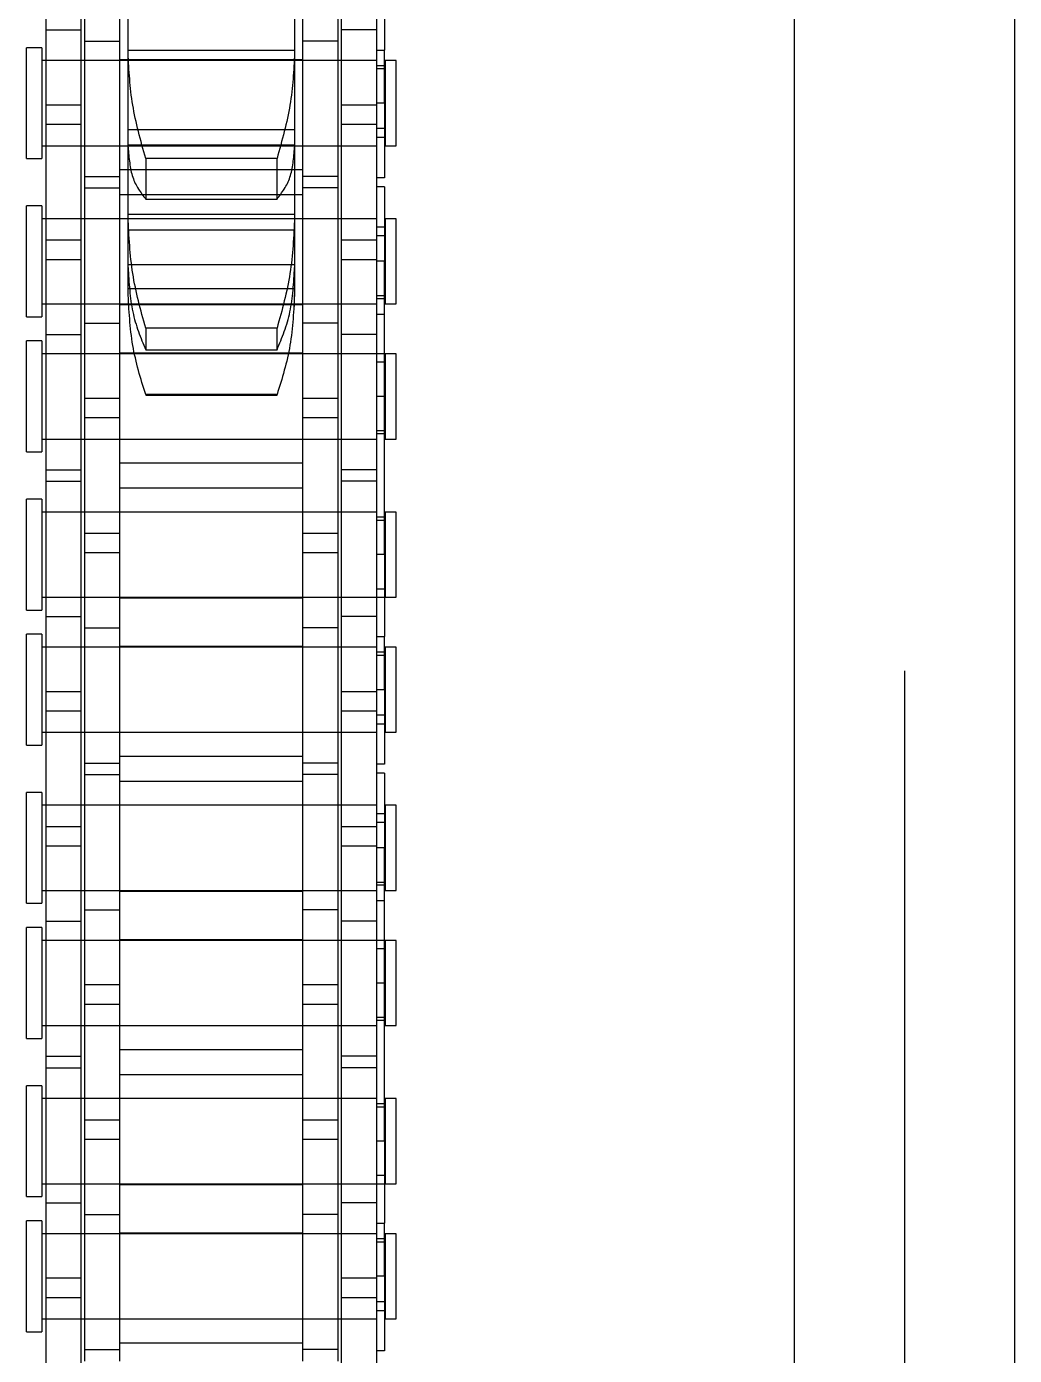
# Model space of a CAD drawing. Header units: metres. Extents: x 0 to 63075, y 0 to 44550.
# Drawn here: x 14141.5 to 14184.2, y 29660.5 to 29718 of the extents above; entities that cross this region are included whole.
import ezdxf

# ---------------------------------------------------------------- set-up
doc = ezdxf.new("R2010")
doc.units = ezdxf.units.M
doc.header["$LTSCALE"] = 75
doc.linetypes.add('HIDDEN2', pattern=[4.7625, 3.175, -1.5875])
for name, color, linetype in [('SDM', 7, 'Continuous'), ('SL4', 4, 'Continuous'), ('ST1', 7, 'HIDDEN2')]:
    doc.layers.add(name, color=color, linetype=linetype)

# ---------------------------------------------------------------- blocks, each defined once
blk = doc.blocks.new('A$Cb6dca9d5')
at = {"layer": 'SL4'}
for p, q in [((328.24, 2339.738), (328.24, 3664.713)), ((337.765, 3664.713), (337.765, 2339.738))]:
    blk.add_line(p, q, dxfattribs=at)
at = {"layer": 'ST1'}
for p, q in [((328.24, 2339.738), (328.24, 3664.713)), ((333.003, 3664.713), (333.003, 2339.738)), ((297.515, 2977.601), (297.515, 2986.696)), ((299.035, 2977.601), (299.035, 2986.696)), ((306.965, 2977.601), (306.965, 2986.696)), ((308.485, 2977.601), (308.485, 2986.696)), ((295.843, 2974.856), (295.843, 2983.951)), ((297.363, 2974.856), (297.363, 2983.951)), ((308.637, 2974.856), (308.637, 2983.951)), ((310.157, 2974.856), (310.157, 2983.951)), ((299.395, 2977.206), (299.395, 2981.751)), ((306.605, 2981.751), (306.605, 2977.206)), ((310.489, 2980.776), (310.489, 2977.224)), ((295.843, 2978.102), (297.363, 2978.102)), ((310.157, 2978.102), (308.637, 2978.102)), ((295, 2972.529), (295, 2977.326)), ((295.659, 2977.326), (295, 2977.326)), ((295.659, 2977.326), (295.659, 2972.529)), ((297.515, 2977.601), (299.035, 2977.601)), ((297.515, 2971.251), (297.515, 2977.601)), ((299.035, 2971.251), (299.035, 2977.601)), ((306.605, 2977.206), (299.395, 2977.206)), ((299.395, 2977.09), (299.395, 2977.206)), ((299.395, 2973.022), (299.395, 2977.09)), ((306.605, 2977.206), (306.605, 2977.09)), ((306.605, 2977.09), (306.605, 2973.022)), ((308.485, 2977.601), (306.965, 2977.601)), ((306.965, 2971.251), (306.965, 2977.601)), ((308.485, 2971.251), (308.485, 2977.601)), ((310.157, 2977.224), (310.489, 2977.224)), ((310.489, 2974.927), (310.489, 2977.224)), ((310.157, 2976.772), (295.659, 2976.772)), ((297.363, 2976.772), (295.843, 2976.772)), ((299.035, 2976.772), (297.515, 2976.772)), ((299.035, 2976.816), (306.965, 2976.816)), ((306.965, 2976.772), (299.035, 2976.772)), ((308.485, 2976.772), (306.965, 2976.772)), ((310.157, 2976.772), (308.637, 2976.772)), ((310.489, 2976.546), (310.157, 2976.546)), ((310.526, 2976.772), (310.526, 2973.082)), ((311, 2976.772), (310.526, 2976.772)), ((311, 2973.082), (311, 2976.772)), ((310.526, 2976.403), (310.157, 2976.403)), ((295.843, 2973.996), (295.843, 2974.856)), ((295.843, 2974.856), (297.363, 2974.856)), ((297.363, 2973.996), (297.363, 2974.856)), ((308.637, 2973.996), (308.637, 2974.856)), ((308.637, 2974.856), (310.157, 2974.856)), ((310.489, 2974.927), (310.157, 2974.927)), ((310.157, 2973.996), (310.157, 2974.856)), ((310.489, 2974.927), (310.489, 2971.697)), ((295.843, 2964.901), (295.843, 2973.996)), ((297.363, 2973.996), (295.843, 2973.996)), ((297.363, 2964.901), (297.363, 2973.996)), ((306.605, 2973.769), (299.395, 2973.769)), ((308.637, 2964.901), (308.637, 2973.996)), ((310.157, 2973.996), (308.637, 2973.996)), ((310.157, 2964.901), (310.157, 2973.996)), ((310.489, 2973.82), (310.157, 2973.82)), ((295.659, 2973.082), (310.157, 2973.082)), ((295.843, 2973.082), (297.363, 2973.082)), ((297.515, 2973.082), (299.035, 2973.082)), ((299.035, 2973.082), (306.965, 2973.082)), ((306.605, 2973.1), (299.395, 2973.1)), ((299.395, 2970.108), (299.395, 2973.022)), ((306.605, 2973.022), (306.605, 2970.108)), ((306.965, 2973.082), (308.485, 2973.082)), ((308.637, 2973.082), (310.157, 2973.082)), ((310.157, 2973.451), (310.526, 2973.451)), ((310.526, 2973.082), (311, 2973.082)), ((295, 2972.529), (295.659, 2972.529)), ((305.843, 2972.529), (300.157, 2972.529)), ((300.157, 2972.529), (300.157, 2970.766)), ((305.843, 2970.766), (305.843, 2972.529)), ((306.965, 2972.036), (299.035, 2972.036)), ((297.515, 2971.752), (299.035, 2971.752)), ((308.485, 2971.752), (306.965, 2971.752)), ((310.489, 2971.697), (310.157, 2971.697)), ((310.489, 2971.306), (310.157, 2971.306)), ((310.489, 2971.306), (310.489, 2968.076)), ((297.515, 2971.251), (299.035, 2971.251)), ((297.515, 2962.156), (297.515, 2971.251)), ((299.035, 2962.156), (299.035, 2971.251)), ((299.035, 2970.967), (306.965, 2970.967)), ((300.157, 2970.766), (305.843, 2970.766)), ((308.485, 2971.251), (306.965, 2971.251)), ((306.965, 2962.156), (306.965, 2971.251)), ((308.485, 2962.156), (308.485, 2971.251)), ((295, 2965.677), (295, 2970.474)), ((295.659, 2970.474), (295, 2970.474)), ((295.659, 2970.474), (295.659, 2965.677)), ((310.157, 2969.921), (295.659, 2969.921)), ((297.363, 2969.921), (295.843, 2969.921)), ((299.035, 2969.921), (297.515, 2969.921)), ((306.965, 2969.921), (299.035, 2969.921)), ((306.605, 2970.108), (299.395, 2970.108)), ((299.395, 2969.98), (299.395, 2970.108)), ((299.395, 2967.815), (299.395, 2969.98)), ((306.605, 2970.108), (306.605, 2969.98)), ((306.605, 2969.98), (306.605, 2967.815)), ((308.485, 2969.921), (306.965, 2969.921)), ((310.157, 2969.921), (308.637, 2969.921)), ((310.526, 2969.552), (310.157, 2969.552)), ((310.526, 2969.921), (310.526, 2966.231)), ((311, 2969.921), (310.526, 2969.921)), ((311, 2966.231), (311, 2969.921)), ((295.843, 2969.007), (297.363, 2969.007)), ((306.605, 2969.422), (299.395, 2969.422)), ((308.637, 2969.007), (310.157, 2969.007)), ((310.489, 2969.183), (310.157, 2969.183)), ((297.363, 2968.147), (295.843, 2968.147)), ((306.605, 2967.924), (299.395, 2967.924)), ((310.157, 2968.147), (308.637, 2968.147)), ((310.489, 2968.076), (310.157, 2968.076)), ((310.489, 2955.376), (310.489, 2968.076)), ((299.395, 2966.885), (299.395, 2967.815)), ((306.605, 2967.815), (306.605, 2966.885)), ((306.605, 2966.885), (299.395, 2966.885)), ((299.395, 2966.758), (299.395, 2966.885)), ((299.395, 2966.618), (299.395, 2966.758)), ((306.605, 2966.885), (306.605, 2966.758)), ((306.605, 2966.758), (306.605, 2966.618)), ((295.659, 2966.231), (310.157, 2966.231)), ((295.843, 2966.231), (297.363, 2966.231)), ((297.515, 2966.231), (299.035, 2966.231)), ((299.035, 2966.231), (306.965, 2966.231)), ((306.965, 2966.187), (299.035, 2966.187)), ((306.595, 2966.121), (306.605, 2966.618)), ((306.965, 2966.231), (308.485, 2966.231)), ((308.637, 2966.231), (310.157, 2966.231)), ((310.157, 2966.6), (310.526, 2966.6)), ((310.489, 2966.457), (310.157, 2966.457)), ((310.526, 2966.231), (311, 2966.231)), ((295, 2965.677), (295.659, 2965.677)), ((310.489, 2965.779), (310.157, 2965.779)), ((297.515, 2965.402), (299.035, 2965.402)), ((300.157, 2965.185), (300.157, 2964.247)), ((305.843, 2965.185), (300.157, 2965.185)), ((305.843, 2964.247), (305.843, 2965.185)), ((308.485, 2965.402), (306.965, 2965.402)), ((295, 2959.829), (295, 2964.626)), ((295.659, 2964.626), (295, 2964.626)), ((295.659, 2964.626), (295.659, 2959.829)), ((295.843, 2964.901), (297.363, 2964.901)), ((295.843, 2958.551), (295.843, 2964.901)), ((297.363, 2958.551), (297.363, 2964.901)), ((310.157, 2964.901), (308.637, 2964.901)), ((308.637, 2958.551), (308.637, 2964.901)), ((310.157, 2958.551), (310.157, 2964.901)), ((310.157, 2964.072), (295.659, 2964.072)), ((297.363, 2964.072), (295.843, 2964.072)), ((299.035, 2964.072), (297.515, 2964.072)), ((299.035, 2964.116), (306.965, 2964.116)), ((306.965, 2964.072), (299.035, 2964.072)), ((300.157, 2964.247), (305.843, 2964.247)), ((308.485, 2964.072), (306.965, 2964.072)), ((310.489, 2964.072), (308.637, 2964.072)), ((310.526, 2964.072), (310.526, 2960.382)), ((311, 2964.072), (310.526, 2964.072)), ((311, 2960.382), (311, 2964.072)), ((310.526, 2963.703), (310.157, 2963.703)), ((297.515, 2961.296), (297.515, 2962.156)), ((297.515, 2962.156), (299.035, 2962.156)), ((299.035, 2961.296), (299.035, 2962.156)), ((305.843, 2962.309), (300.157, 2962.309)), ((300.157, 2962.309), (300.157, 2962.285)), ((300.157, 2962.285), (305.843, 2962.285)), ((305.843, 2962.285), (305.843, 2962.309)), ((306.965, 2961.296), (306.965, 2962.156)), ((306.965, 2962.156), (308.485, 2962.156)), ((308.485, 2961.296), (308.485, 2962.156)), ((310.489, 2962.227), (310.157, 2962.227)), ((297.515, 2952.201), (297.515, 2961.296)), ((299.035, 2961.296), (297.515, 2961.296)), ((299.035, 2952.201), (299.035, 2961.296)), ((306.965, 2952.201), (306.965, 2961.296)), ((308.485, 2961.296), (306.965, 2961.296)), ((308.485, 2952.201), (308.485, 2961.296)), ((295.659, 2960.382), (310.157, 2960.382)), ((295.843, 2960.382), (297.363, 2960.382)), ((297.515, 2960.382), (299.035, 2960.382)), ((299.035, 2960.382), (306.965, 2960.382)), ((306.965, 2960.382), (308.485, 2960.382)), ((308.637, 2960.382), (310.157, 2960.382)), ((310.157, 2960.751), (310.526, 2960.751)), ((310.489, 2960.608), (310.157, 2960.608)), ((310.526, 2960.382), (311, 2960.382)), ((295, 2959.829), (295.659, 2959.829)), ((306.965, 2959.336), (299.035, 2959.336)), ((295.843, 2959.052), (297.363, 2959.052)), ((310.157, 2959.052), (308.637, 2959.052)), ((295.843, 2958.551), (297.363, 2958.551)), ((295.843, 2949.456), (295.843, 2958.551)), ((297.363, 2949.456), (297.363, 2958.551)), ((299.035, 2958.267), (306.965, 2958.267)), ((310.157, 2958.551), (308.637, 2958.551)), ((308.637, 2949.456), (308.637, 2958.551)), ((310.157, 2949.456), (310.157, 2958.551)), ((295, 2952.977), (295, 2957.774)), ((295.659, 2957.774), (295, 2957.774)), ((295.659, 2957.774), (295.659, 2952.977)), ((310.157, 2957.221), (295.659, 2957.221)), ((297.363, 2957.221), (295.843, 2957.221)), ((299.035, 2957.221), (297.515, 2957.221)), ((306.965, 2957.221), (299.035, 2957.221)), ((308.485, 2957.221), (306.965, 2957.221)), ((310.157, 2957.221), (308.637, 2957.221)), ((310.489, 2956.995), (310.157, 2956.995)), ((310.526, 2957.221), (310.526, 2953.531)), ((311, 2957.221), (310.526, 2957.221)), ((311, 2953.531), (311, 2957.221)), ((310.526, 2956.852), (310.157, 2956.852)), ((297.515, 2956.307), (299.035, 2956.307)), ((306.965, 2956.307), (308.485, 2956.307)), ((299.035, 2955.447), (297.515, 2955.447)), ((308.485, 2955.447), (306.965, 2955.447)), ((310.489, 2955.376), (310.157, 2955.376)), ((310.489, 2955.376), (310.489, 2951.824)), ((295.659, 2953.531), (310.157, 2953.531)), ((295.843, 2953.531), (297.363, 2953.531)), ((297.515, 2953.531), (299.035, 2953.531)), ((299.035, 2953.531), (306.965, 2953.531)), ((306.965, 2953.487), (299.035, 2953.487)), ((306.965, 2953.531), (308.485, 2953.531)), ((308.637, 2953.531), (310.489, 2953.531)), ((310.157, 2953.9), (310.526, 2953.9)), ((310.526, 2953.531), (311, 2953.531)), ((295, 2952.977), (295.659, 2952.977)), ((295.843, 2952.702), (297.363, 2952.702)), ((310.157, 2952.702), (308.637, 2952.702)), ((295, 2947.129), (295, 2951.926)), ((295.659, 2951.926), (295, 2951.926)), ((295.659, 2951.926), (295.659, 2947.129)), ((297.515, 2952.201), (299.035, 2952.201)), ((297.515, 2945.851), (297.515, 2952.201)), ((299.035, 2945.851), (299.035, 2952.201)), ((308.485, 2952.201), (306.965, 2952.201)), ((306.965, 2945.851), (306.965, 2952.201)), ((308.485, 2945.851), (308.485, 2952.201)), ((310.157, 2951.824), (310.489, 2951.824)), ((310.489, 2949.527), (310.489, 2951.824)), ((310.157, 2951.372), (295.659, 2951.372)), ((297.363, 2951.372), (295.843, 2951.372)), ((299.035, 2951.372), (297.515, 2951.372)), ((299.035, 2951.416), (306.965, 2951.416)), ((306.965, 2951.372), (299.035, 2951.372)), ((308.485, 2951.372), (306.965, 2951.372)), ((310.157, 2951.372), (308.637, 2951.372)), ((310.489, 2951.146), (310.157, 2951.146)), ((310.526, 2951.372), (310.526, 2947.682)), ((311, 2951.372), (310.526, 2951.372)), ((311, 2947.682), (311, 2951.372)), ((310.526, 2951.003), (310.157, 2951.003)), ((295.843, 2948.596), (295.843, 2949.456)), ((295.843, 2949.456), (297.363, 2949.456)), ((297.363, 2948.596), (297.363, 2949.456)), ((308.637, 2948.596), (308.637, 2949.456)), ((308.637, 2949.456), (310.157, 2949.456)), ((310.489, 2949.527), (310.157, 2949.527)), ((310.157, 2948.596), (310.157, 2949.456)), ((310.489, 2949.527), (310.489, 2946.297)), ((295.843, 2939.501), (295.843, 2948.596)), ((297.363, 2948.596), (295.843, 2948.596)), ((297.363, 2939.501), (297.363, 2948.596)), ((308.637, 2939.501), (308.637, 2948.596)), ((310.157, 2948.596), (308.637, 2948.596)), ((310.157, 2939.501), (310.157, 2948.596)), ((310.489, 2948.42), (310.157, 2948.42)), ((295.659, 2947.682), (310.157, 2947.682)), ((295.843, 2947.682), (297.363, 2947.682)), ((297.515, 2947.682), (299.035, 2947.682)), ((299.035, 2947.682), (306.965, 2947.682)), ((306.965, 2947.682), (308.485, 2947.682)), ((308.637, 2947.682), (310.157, 2947.682)), ((310.157, 2948.051), (310.526, 2948.051)), ((310.526, 2947.682), (311, 2947.682)), ((295, 2947.129), (295.659, 2947.129)), ((306.965, 2946.636), (299.035, 2946.636)), ((297.515, 2946.352), (299.035, 2946.352)), ((308.485, 2946.352), (306.965, 2946.352)), ((310.489, 2946.297), (310.157, 2946.297)), ((297.515, 2945.851), (299.035, 2945.851)), ((297.515, 2936.756), (297.515, 2945.851)), ((299.035, 2936.756), (299.035, 2945.851)), ((299.035, 2945.567), (306.965, 2945.567)), ((308.485, 2945.851), (306.965, 2945.851)), ((306.965, 2936.756), (306.965, 2945.851)), ((308.485, 2936.756), (308.485, 2945.851)), ((310.489, 2945.906), (310.157, 2945.906)), ((310.489, 2945.906), (310.489, 2942.676)), ((295, 2940.277), (295, 2945.074)), ((295.659, 2945.074), (295, 2945.074)), ((295.659, 2945.074), (295.659, 2940.277)), ((310.157, 2944.521), (295.659, 2944.521)), ((297.363, 2944.521), (295.843, 2944.521)), ((299.035, 2944.521), (297.515, 2944.521)), ((306.965, 2944.521), (299.035, 2944.521)), ((308.485, 2944.521), (306.965, 2944.521)), ((310.157, 2944.521), (308.637, 2944.521)), ((310.526, 2944.521), (310.526, 2940.831)), ((311, 2944.521), (310.526, 2944.521)), ((311, 2940.831), (311, 2944.521)), ((310.526, 2944.152), (310.157, 2944.152)), ((310.489, 2943.783), (310.157, 2943.783)), ((295.843, 2943.607), (297.363, 2943.607)), ((308.637, 2943.607), (310.157, 2943.607)), ((297.363, 2942.747), (295.843, 2942.747)), ((310.157, 2942.747), (308.637, 2942.747)), ((310.489, 2942.676), (310.157, 2942.676)), ((310.489, 2929.976), (310.489, 2942.676)), ((295.659, 2940.831), (310.157, 2940.831)), ((295.843, 2940.831), (297.363, 2940.831)), ((297.515, 2940.831), (299.035, 2940.831)), ((299.035, 2940.831), (306.965, 2940.831)), ((306.965, 2940.787), (299.035, 2940.787)), ((306.965, 2940.831), (308.485, 2940.831)), ((308.637, 2940.831), (310.157, 2940.831)), ((310.157, 2941.2), (310.526, 2941.2)), ((310.489, 2941.057), (310.157, 2941.057)), ((310.526, 2940.831), (311, 2940.831)), ((295, 2940.277), (295.659, 2940.277)), ((310.489, 2940.379), (310.157, 2940.379)), ((297.515, 2940.002), (299.035, 2940.002)), ((308.485, 2940.002), (306.965, 2940.002)), ((295, 2934.429), (295, 2939.226)), ((295.659, 2939.226), (295, 2939.226)), ((295.659, 2939.226), (295.659, 2934.429)), ((295.843, 2939.501), (297.363, 2939.501)), ((295.843, 2933.151), (295.843, 2939.501)), ((297.363, 2933.151), (297.363, 2939.501)), ((310.157, 2939.501), (308.637, 2939.501)), ((308.637, 2933.151), (308.637, 2939.501)), ((310.157, 2933.151), (310.157, 2939.501)), ((310.157, 2938.672), (295.659, 2938.672)), ((297.363, 2938.672), (295.843, 2938.672)), ((299.035, 2938.672), (297.515, 2938.672)), ((299.035, 2938.716), (306.965, 2938.716)), ((306.965, 2938.672), (299.035, 2938.672)), ((308.485, 2938.672), (306.965, 2938.672)), ((310.489, 2938.672), (308.637, 2938.672)), ((310.526, 2938.672), (310.526, 2934.982)), ((311, 2938.672), (310.526, 2938.672)), ((311, 2934.982), (311, 2938.672)), ((310.526, 2938.303), (310.157, 2938.303)), ((297.515, 2935.896), (297.515, 2936.756)), ((297.515, 2936.756), (299.035, 2936.756)), ((299.035, 2935.896), (299.035, 2936.756)), ((306.965, 2935.896), (306.965, 2936.756)), ((306.965, 2936.756), (308.485, 2936.756)), ((308.485, 2935.896), (308.485, 2936.756)), ((310.489, 2936.827), (310.157, 2936.827)), ((297.515, 2926.801), (297.515, 2935.896)), ((299.035, 2935.896), (297.515, 2935.896)), ((299.035, 2926.801), (299.035, 2935.896)), ((306.965, 2926.801), (306.965, 2935.896)), ((308.485, 2935.896), (306.965, 2935.896)), ((308.485, 2926.801), (308.485, 2935.896)), ((310.157, 2935.351), (310.526, 2935.351)), ((310.489, 2935.208), (310.157, 2935.208)), ((295.659, 2934.982), (310.157, 2934.982)), ((295.843, 2934.982), (297.363, 2934.982)), ((297.515, 2934.982), (299.035, 2934.982)), ((299.035, 2934.982), (306.965, 2934.982)), ((306.965, 2934.982), (308.485, 2934.982)), ((308.637, 2934.982), (310.157, 2934.982)), ((310.526, 2934.982), (311, 2934.982)), ((295, 2934.429), (295.659, 2934.429)), ((306.965, 2933.936), (299.035, 2933.936)), ((295.843, 2933.652), (297.363, 2933.652)), ((310.157, 2933.652), (308.637, 2933.652)), ((295.843, 2933.151), (297.363, 2933.151)), ((295.843, 2924.056), (295.843, 2933.151)), ((297.363, 2924.056), (297.363, 2933.151)), ((299.035, 2932.867), (306.965, 2932.867)), ((310.157, 2933.151), (308.637, 2933.151)), ((308.637, 2924.056), (308.637, 2933.151)), ((310.157, 2924.056), (310.157, 2933.151)), ((295, 2927.577), (295, 2932.374)), ((295.659, 2932.374), (295, 2932.374)), ((295.659, 2932.374), (295.659, 2927.577)), ((310.157, 2931.821), (295.659, 2931.821)), ((297.363, 2931.821), (295.843, 2931.821)), ((299.035, 2931.821), (297.515, 2931.821)), ((306.965, 2931.821), (299.035, 2931.821)), ((308.485, 2931.821), (306.965, 2931.821)), ((310.157, 2931.821), (308.637, 2931.821)), ((310.489, 2931.595), (310.157, 2931.595)), ((310.526, 2931.821), (310.526, 2928.131)), ((311, 2931.821), (310.526, 2931.821)), ((311, 2928.131), (311, 2931.821)), ((310.526, 2931.452), (310.157, 2931.452)), ((297.515, 2930.907), (299.035, 2930.907)), ((306.965, 2930.907), (308.485, 2930.907)), ((299.035, 2930.047), (297.515, 2930.047)), ((308.485, 2930.047), (306.965, 2930.047)), ((310.489, 2929.976), (310.157, 2929.976)), ((310.489, 2929.976), (310.489, 2926.424)), ((295.659, 2928.131), (310.157, 2928.131)), ((295.843, 2928.131), (297.363, 2928.131)), ((297.515, 2928.131), (299.035, 2928.131)), ((299.035, 2928.131), (306.965, 2928.131)), ((306.965, 2928.131), (308.485, 2928.131)), ((308.637, 2928.131), (310.489, 2928.131)), ((310.157, 2928.5), (310.526, 2928.5)), ((310.526, 2928.131), (311, 2928.131)), ((295, 2927.577), (295.659, 2927.577)), ((306.965, 2928.087), (299.035, 2928.087)), ((295.843, 2927.302), (297.363, 2927.302)), ((310.157, 2927.302), (308.637, 2927.302)), ((295, 2921.729), (295, 2926.526)), ((295.659, 2926.526), (295, 2926.526)), ((295.659, 2926.526), (295.659, 2921.729)), ((297.515, 2926.801), (299.035, 2926.801)), ((297.515, 2920.451), (297.515, 2926.801)), ((299.035, 2920.451), (299.035, 2926.801)), ((308.485, 2926.801), (306.965, 2926.801)), ((306.965, 2920.451), (306.965, 2926.801)), ((308.485, 2920.451), (308.485, 2926.801)), ((310.157, 2926.424), (310.489, 2926.424)), ((310.489, 2924.127), (310.489, 2926.424)), ((310.157, 2925.972), (295.659, 2925.972)), ((297.363, 2925.972), (295.843, 2925.972)), ((299.035, 2925.972), (297.515, 2925.972)), ((299.035, 2926.016), (306.965, 2926.016)), ((306.965, 2925.972), (299.035, 2925.972)), ((308.485, 2925.972), (306.965, 2925.972)), ((310.157, 2925.972), (308.637, 2925.972)), ((310.526, 2925.972), (310.526, 2922.282)), ((311, 2925.972), (310.526, 2925.972)), ((311, 2922.282), (311, 2925.972)), ((310.489, 2925.746), (310.157, 2925.746)), ((310.526, 2925.603), (310.157, 2925.603)), ((310.489, 2924.127), (310.157, 2924.127)), ((310.489, 2924.127), (310.489, 2920.897)), ((295.843, 2923.196), (295.843, 2924.056)), ((295.843, 2924.056), (297.363, 2924.056)), ((297.363, 2923.196), (297.363, 2924.056)), ((308.637, 2923.196), (308.637, 2924.056)), ((308.637, 2924.056), (310.157, 2924.056)), ((310.157, 2923.196), (310.157, 2924.056)), ((295.843, 2914.101), (295.843, 2923.196)), ((297.363, 2923.196), (295.843, 2923.196)), ((297.363, 2914.101), (297.363, 2923.196)), ((308.637, 2914.101), (308.637, 2923.196)), ((310.157, 2923.196), (308.637, 2923.196)), ((310.157, 2914.101), (310.157, 2923.196)), ((310.489, 2923.02), (310.157, 2923.02)), ((310.157, 2922.651), (310.526, 2922.651)), ((295.659, 2922.282), (310.157, 2922.282)), ((295.843, 2922.282), (297.363, 2922.282)), ((297.515, 2922.282), (299.035, 2922.282)), ((299.035, 2922.282), (306.965, 2922.282)), ((306.965, 2922.282), (308.485, 2922.282)), ((308.637, 2922.282), (310.157, 2922.282)), ((310.526, 2922.282), (311, 2922.282)), ((295, 2921.729), (295.659, 2921.729)), ((306.965, 2921.236), (299.035, 2921.236)), ((297.515, 2920.952), (299.035, 2920.952)), ((308.485, 2920.952), (306.965, 2920.952)), ((310.489, 2920.897), (310.157, 2920.897))]:
    blk.add_line(p, q, dxfattribs=at)
for points, knots in [([(300.157, 2972.529), (299.941, 2973.306), (299.508, 2974.857), (299.433, 2976.347), (299.395, 2977.09)], [0, 0, 0, 0, 0.500529, 1, 1, 1, 1]), ([(306.605, 2977.09), (306.567, 2976.347), (306.492, 2974.857), (306.059, 2973.306), (305.843, 2972.529)], [0, 0, 0, 0, 0.499464, 1, 1, 1, 1]), ([(299.395, 2973.022), (299.433, 2972.556), (299.508, 2971.625), (299.941, 2971.052), (300.157, 2970.766)], [0, 0, 0, 0, 0.49948, 1, 1, 1, 1]), ([(305.843, 2970.766), (306.059, 2971.052), (306.492, 2971.625), (306.567, 2972.556), (306.605, 2973.022)], [0, 0, 0, 0, 0.500513, 1, 1, 1, 1]), ([(300.157, 2965.185), (299.941, 2965.967), (299.508, 2967.531), (299.433, 2969.164), (299.395, 2969.98)], [0, 0, 0, 0, 0.500152, 1, 1, 1, 1]), ([(306.605, 2969.98), (306.567, 2969.165), (306.492, 2967.532), (306.06, 2965.968), (305.843, 2965.185)], [0, 0, 0, 0, 0.499124, 1, 1, 1, 1]), ([(299.395, 2967.815), (299.433, 2967.148), (299.508, 2965.811), (299.941, 2964.769), (300.157, 2964.247)], [0, 0, 0, 0, 0.499459, 1, 1, 1, 1]), ([(305.843, 2964.247), (306.059, 2964.769), (306.492, 2965.811), (306.567, 2967.148), (306.605, 2967.815)], [0, 0, 0, 0, 0.500534, 1, 1, 1, 1]), ([(300.157, 2962.309), (299.941, 2963.002), (299.508, 2964.389), (299.433, 2965.969), (299.395, 2966.758)], [0, 0, 0, 0, 0.500133, 1, 1, 1, 1]), ([(306.605, 2966.758), (306.567, 2965.97), (306.492, 2964.39), (306.06, 2963.003), (305.843, 2962.309)], [0, 0, 0, 0, 0.499098, 1, 1, 1, 1])]:
    blk.add_open_spline(points, degree=3, knots=knots, dxfattribs=at)

msp = doc.modelspace()

# ---------------------------------------------------------------- block references
at = {"layer": 'SDM'}
msp.add_blockref('A$Cb6dca9d5', (13846.469, 26739.769), dxfattribs=at)

doc.saveas('drawing.dxf')
